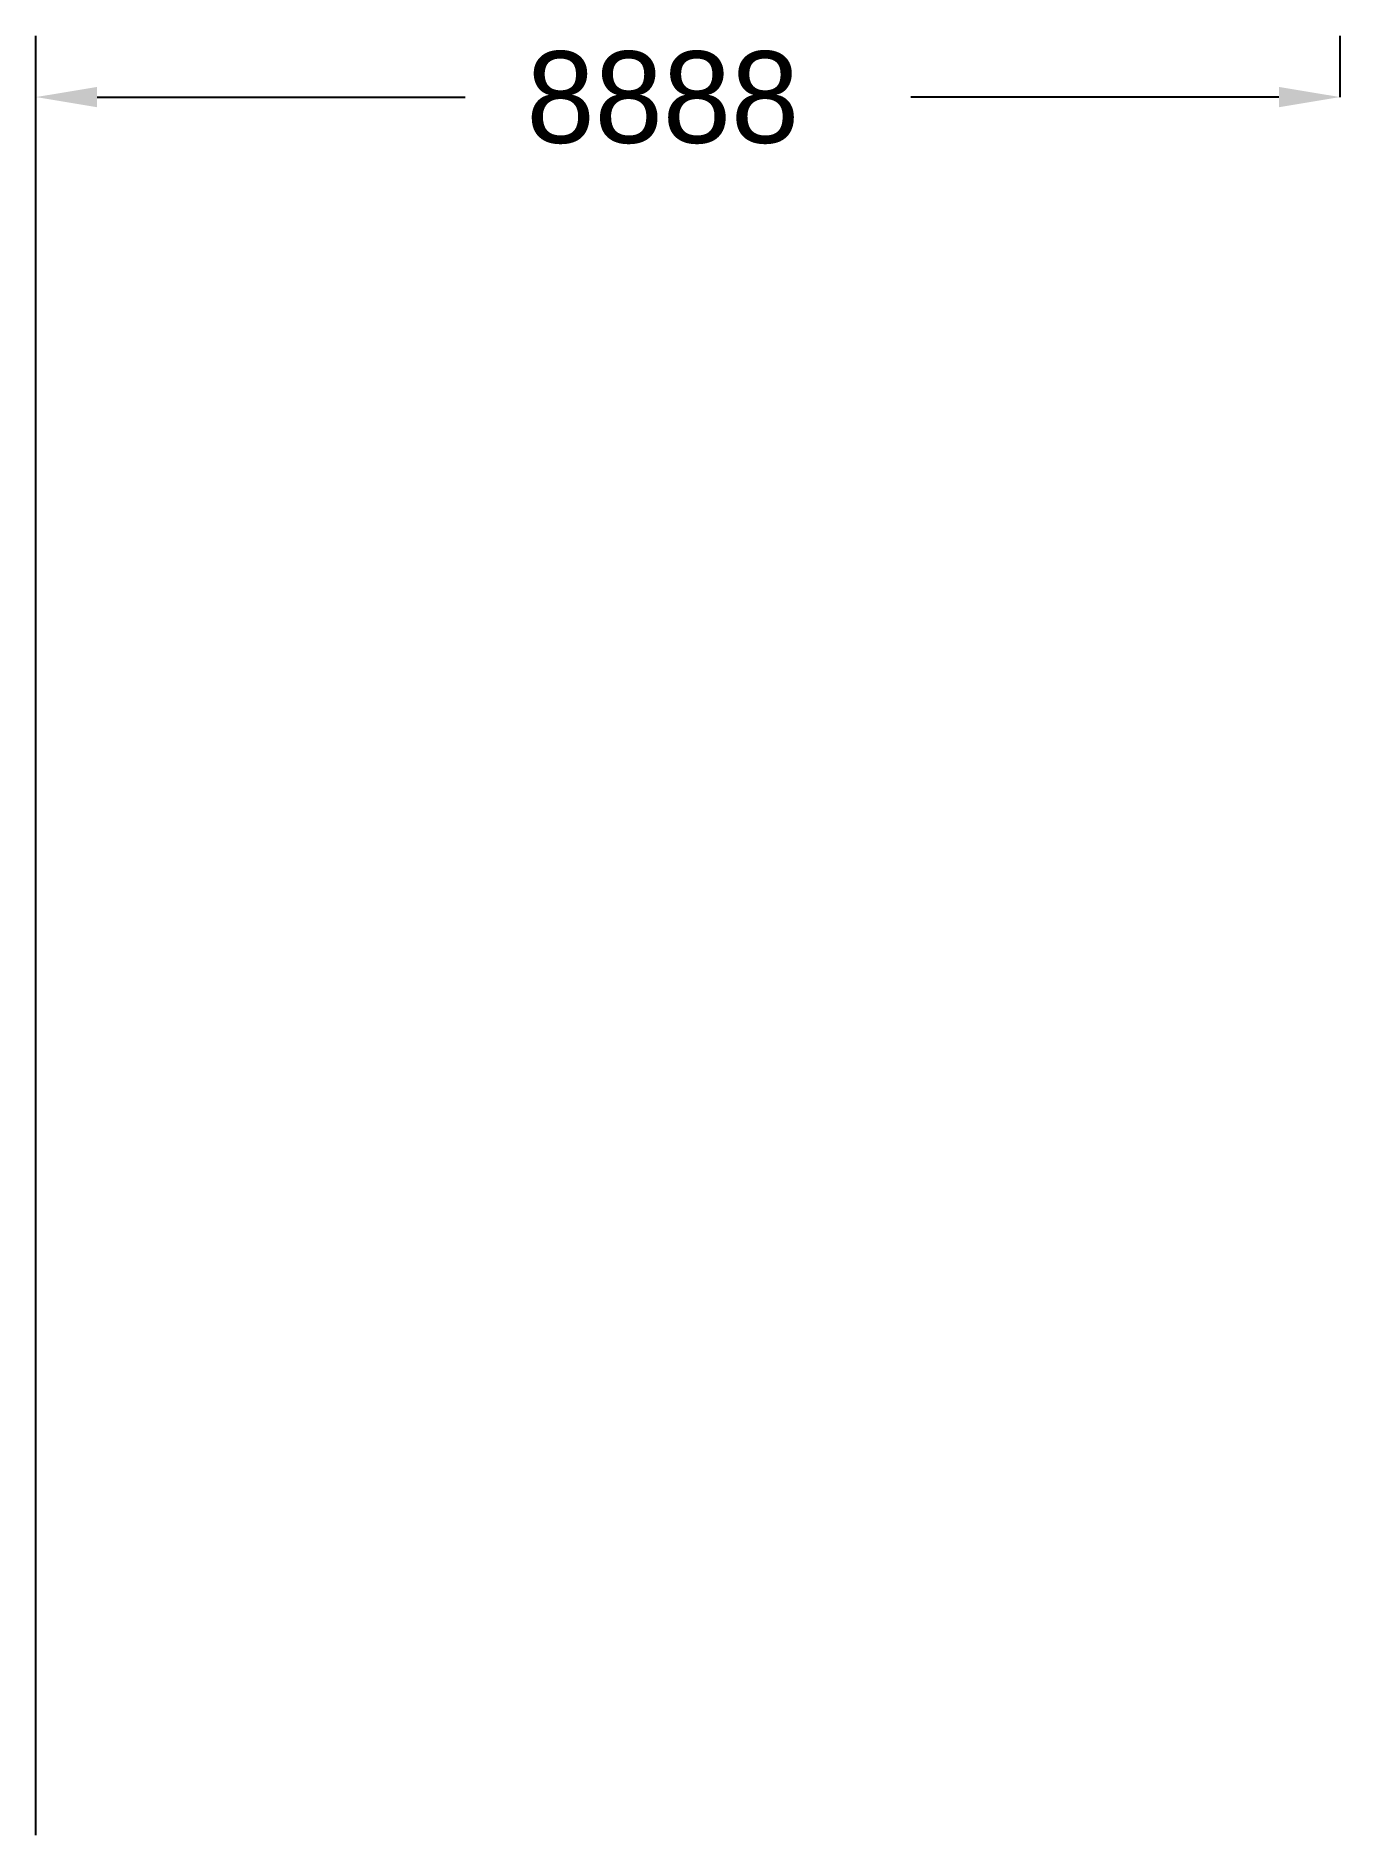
# Model space of a CAD drawing. Extents: x 0 to 3, y 0 to 4.14.
import ezdxf

# ---------------------------------------------------------------- set-up
doc = ezdxf.new("R2010")
doc.units = 0

msp = doc.modelspace()

# ---------------------------------------------------------------- linework, layer by layer
at = {"layer": '', "color": 0}
for p, q in [((0, 0), (0, 4.1406)), ((3, 4), (3, 4.1406)), ((0.1406, 4), (0.9877, 4)), ((2.8594, 4), (2.0123, 4))]:
    msp.add_line(p, q, dxfattribs=at)
for points in [[(0.1406, 3.9766), (0.1406, 4.0234), (0, 4)], [(2.8594, 3.9766), (2.8594, 4.0234), (3, 4)]]:
    msp.add_solid(points, dxfattribs=at)

# ---------------------------------------------------------------- texts
msp.add_text('8888', height=0.21094, dxfattribs=at).set_placement((1.1283, 3.8945))

doc.saveas('drawing.dxf')
